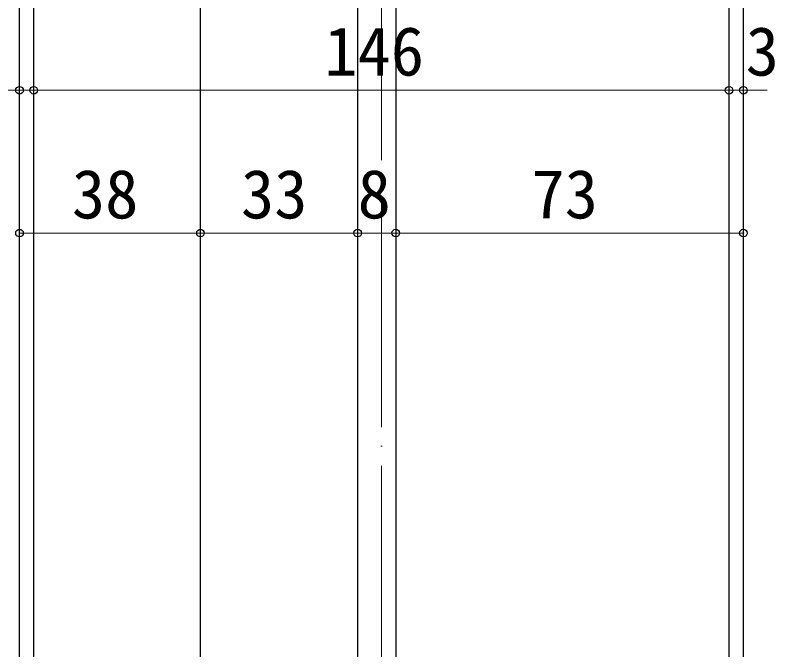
# Model space of a CAD drawing. Units: millimetres at full size; details may follow other scales. Extents: x -800 to 800, y -560 to 560.
# Drawn here: x -503.9 to -344.4, y 173.2 to 308 of the extents above; entities that cross this region are included whole.
import ezdxf
from ezdxf.enums import TextEntityAlignment as Align

# ---------------------------------------------------------------- set-up
doc = ezdxf.new("R2010")
doc.units = ezdxf.units.MM
doc.header["$LTSCALE"] = 4
doc.header["$PDMODE"] = 32
doc.header["$PDSIZE"] = 1.6
doc.linetypes.add('USER11', pattern=[14.01, 12, -1, 0.01, -1])
doc.layers.add('2-0', color=7, linetype='Continuous', lineweight=25)
doc.styles.add('ＭＳ ゴシック', font='')
doc.styles.get('ＭＳ ゴシック').set_extended_font_data('MS Gothic')

msp = doc.modelspace()

# ---------------------------------------------------------------- linework, layer by layer
at = {"layer": '2-0', "color": 4, "linetype": 'USER11', "lineweight": 9}
msp.add_line((-427.027, 437.726), (-427.027, 173.203), dxfattribs=at)
at = {"layer": '2-0'}
for p, q in [((-503.027, 173.203), (-503.027, 428.203)), ((-500.026, 173.203), (-500.026, 428.203)), ((-354.027, 272.089), (-354.027, 428.204)), ((-351.029, 272.089), (-351.029, 428.204)), ((-424.027, 392.204), (-424.027, 173.203)), ((-465.027, 173.203), (-465.027, 358.203)), ((-432.027, 358.203), (-432.027, 173.203)), ((-354.027, 173.203), (-354.027, 272.089)), ((-351.029, 173.203), (-351.029, 272.089))]:
    msp.add_line(p, q, dxfattribs=at)
at = {"layer": '2-0', "color": 4, "lineweight": 9}
for p, q in [((-508.027, 292.204), (-346.029, 292.204)), ((-503.027, 292.204), (-500.026, 292.204)), ((-354.027, 292.204), (-351.029, 292.204)), ((-503.027, 262.204), (-465.027, 262.204)), ((-465.027, 262.204), (-432.027, 262.204)), ((-432.027, 262.204), (-424.027, 262.204)), ((-424.027, 262.204), (-351.029, 262.204))]:
    msp.add_line(p, q, dxfattribs=at)
at = {"layer": '2-0', "color": 4}
for p in [(-503.027, 292.204), (-500.026, 292.204), (-354.027, 292.204), (-351.029, 292.204), (-503.027, 262.204), (-465.027, 262.204), (-432.027, 262.204), (-424.027, 262.204), (-351.029, 262.204)]:
    msp.add_point(p, dxfattribs=at)

# ---------------------------------------------------------------- texts
at = {"layer": '2-0', "style": 'ＭＳ ゴシック'}
for s, p in [('146', (-439.027, 292.204)), ('3', (-350.538, 292.204)), ('38', (-492.027, 262.204)), ('33', (-456.527, 262.204)), ('8', (-432.027, 262.204)), ('73', (-395.528, 262.204))]:
    msp.add_text(s, height=10.26, dxfattribs=at).set_placement(p, align=Align.BOTTOM_LEFT)

doc.saveas('drawing.dxf')
